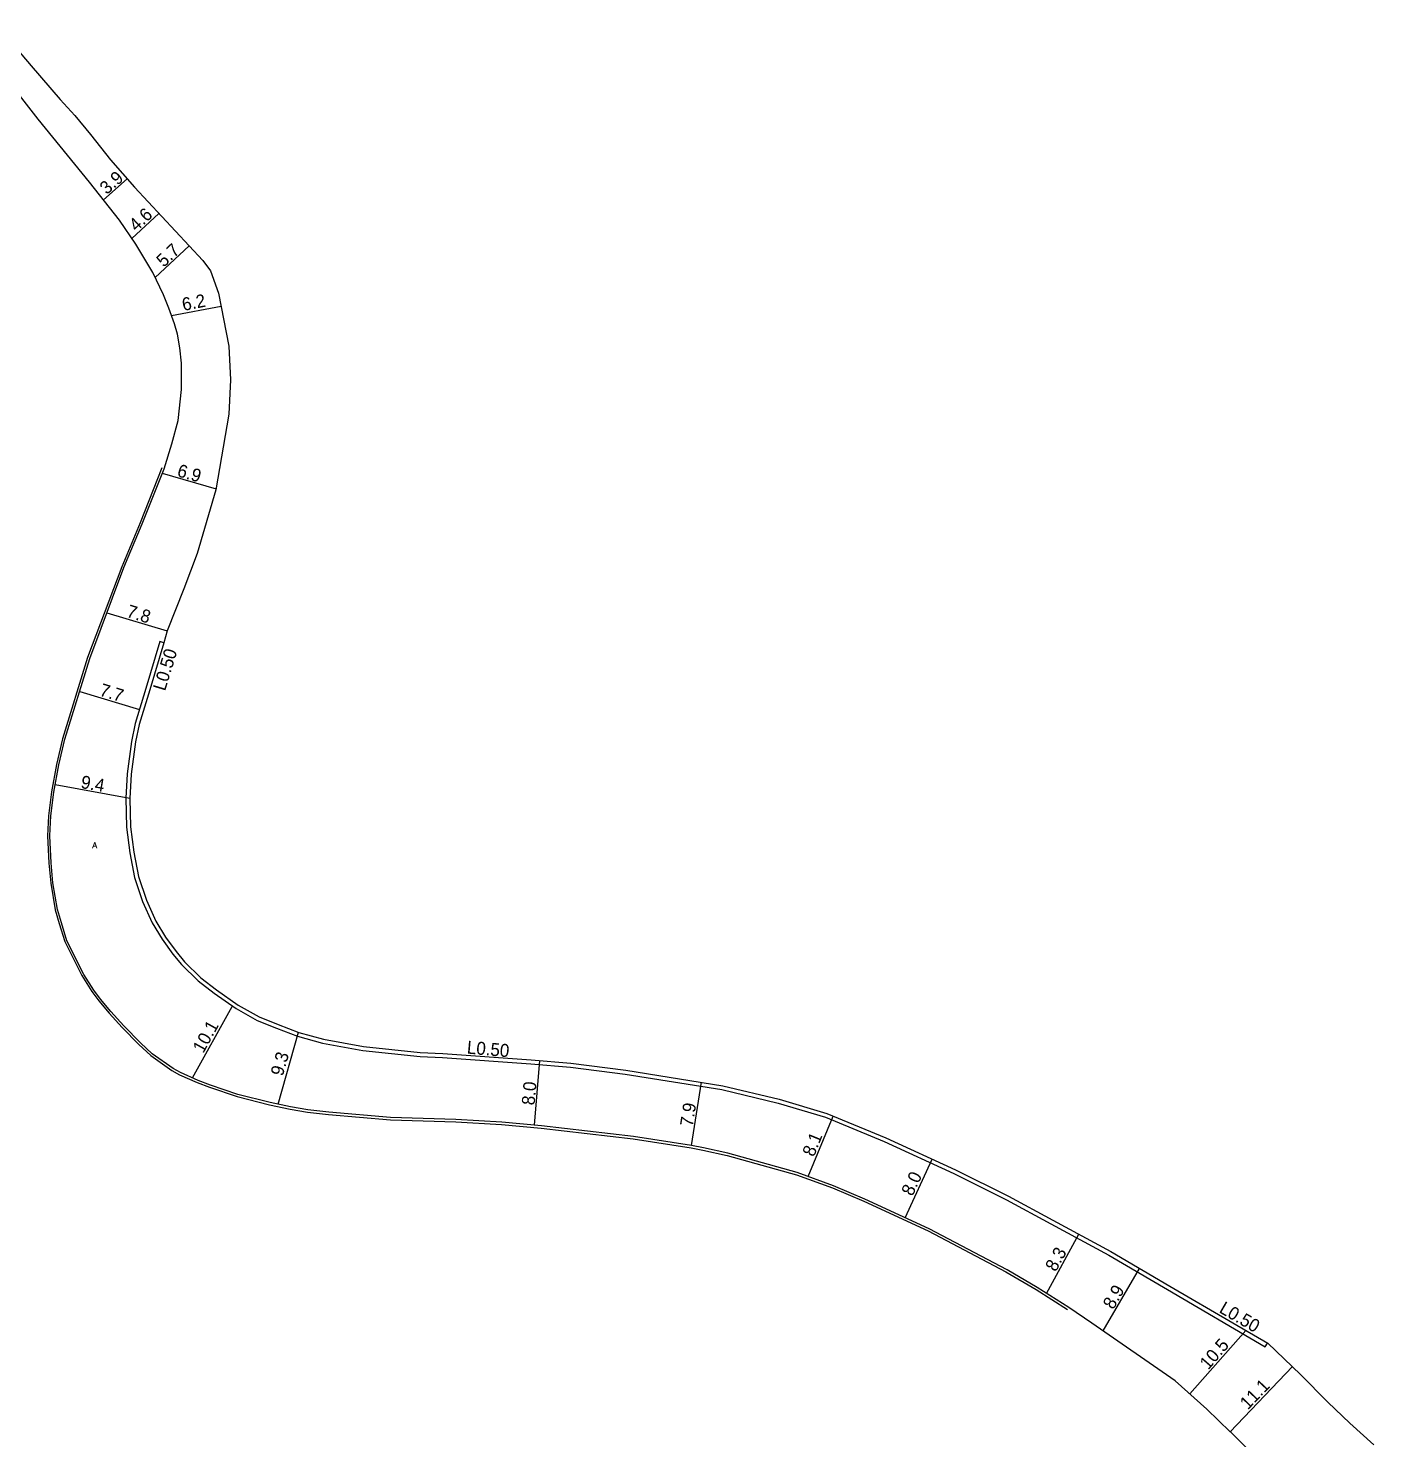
# Model space of a CAD drawing. Header units: metres. Extents: x -14400 to -12000, y -90000 to -87000.
# Drawn here: x -13321.3 to -13154.8, y -88108.4 to -87933.7 of the extents above; entities that cross this region are included whole.
import ezdxf

# ---------------------------------------------------------------- set-up
doc = ezdxf.new("R2010")
doc.units = ezdxf.units.M
doc.header["$LTSCALE"] = 2.5
for name, color, linetype in [('側溝・桝', 7, 'Continuous'), ('幅員', 7, 'Continuous'), ('歩道・分離帯・安全施設', 7, 'Continuous'), ('舗装', 7, 'Continuous'), ('道路', 7, 'Continuous')]:
    doc.layers.add(name, color=color, linetype=linetype)
doc.styles.get("Standard").update_dxf_attribs({"font": ''})
doc.styles.add('YOKO_DECO', font='txt.shx', dxfattribs={"bigfont": 'extfont.shx'})
doc.styles.get('Standard').set_extended_font_data('@MS PGothic')

msp = doc.modelspace()

# ---------------------------------------------------------------- linework, layer by layer
at = {"layer": '側溝・桝'}
msp.add_lwpolyline([(-13304.54, -88009.78), (-13305.02, -88009.64), (-13306.76, -88015.46), (-13308.09, -88019.79), (-13308.52, -88021.99), (-13309.08, -88025.99), (-13309.25, -88029.04), (-13309.16, -88032.62), (-13308.73, -88035.8), (-13308.15, -88038.86), (-13307.16, -88041.82), (-13305.96, -88044.47), (-13304.75, -88046.49), (-13303.42, -88048.32), (-13302.34, -88049.6), (-13300.3, -88051.63), (-13298.29, -88053.17), (-13295.59, -88055.07), (-13292.96, -88056.53), (-13290.57, -88057.49), (-13287.99, -88058.48), (-13284.89, -88059.36), (-13279.9, -88060.26), (-13272.82, -88061), (-13270.03, -88061.12), (-13259.13, -88061.91), (-13254.21, -88062.31), (-13247.43, -88063.19), (-13235.46, -88065.1), (-13228.51, -88066.77), (-13222.67, -88068.51), (-13215.39, -88071.52), (-13206.79, -88075.49), (-13200.24, -88078.72), (-13194.76, -88081.69), (-13187.61, -88085.58), (-13180.32, -88089.84), (-13168.23, -88096.93), (-13167.96, -88096.47)], dxfattribs=at)
at = {"layer": '幅員'}
for points in [[(-13312.01, -87954.96), (-13309.05, -87952.37)], [(-13308.48, -87959.76), (-13305.13, -87956.64)], [(-13305.59, -87964.59), (-13301.38, -87960.67)], [(-13303.58, -87969.28), (-13297.44, -87968.12)], [(-13304.72, -87988.8), (-13298.07, -87990.75)], [(-13311.57, -88006.08), (-13304.11, -88008.31)], [(-13314.94, -88015.8), (-13307.55, -88018.05)], [(-13308.75, -88029.05), (-13317.97, -88027.39)], [(-13300.98, -88063.65), (-13296.06, -88054.8)], [(-13290.4, -88066.91), (-13287.87, -88057.99)], [(-13258.66, -88069.5), (-13258, -88061.5)], [(-13239.23, -88072.01), (-13237.98, -88064.19)], [(-13224.79, -88075.86), (-13221.69, -88068.37)], [(-13212.81, -88080.95), (-13209.46, -88073.71)], [(-13195.3, -88090.32), (-13191.31, -88083)], [(-13188.29, -88094.97), (-13183.78, -88087.24)], [(-13170.63, -88094.91), (-13177.58, -88102.77)], [(-13172.57, -88107.45), (-13164.88, -88099.38)]]:
    msp.add_lwpolyline(points, dxfattribs=at)
at = {"layer": '歩道・分離帯・安全施設'}
msp.add_lwpolyline([(-13304.77, -87988.14), (-13307.46, -87994.96), (-13309.74, -88000.38), (-13313.96, -88011.63), (-13317.05, -88021.66), (-13317.8, -88024.85), (-13318.41, -88028.23), (-13318.82, -88031.19), (-13318.94, -88033.69), (-13318.78, -88037.06), (-13318.53, -88039.53), (-13317.96, -88042.86), (-13317.49, -88044.55), (-13316.79, -88046.78), (-13314.68, -88050.98), (-13313.44, -88052.96), (-13312.59, -88054.09), (-13311.31, -88055.63), (-13309.68, -88057.42), (-13307.61, -88059.5), (-13306.15, -88060.87), (-13303.52, -88062.74), (-13302.58, -88063.25), (-13300.41, -88064.22), (-13298.87, -88064.8), (-13295.44, -88065.96), (-13291.45, -88066.99), (-13288.89, -88067.52), (-13286.77, -88067.88), (-13284.15, -88068.19), (-13276.47, -88068.82), (-13268.4, -88069.1), (-13262.73, -88069.42), (-13257.82, -88069.86), (-13246.46, -88071.19), (-13239.28, -88072.3), (-13237.81, -88072.59), (-13234.82, -88073.26), (-13226.26, -88075.64), (-13221.77, -88077.27), (-13217.92, -88078.9), (-13209.96, -88082.58), (-13200.33, -88087.66), (-13196.59, -88089.84), (-13192.71, -88092.32)], dxfattribs=at)
at = {"layer": '道路'}
for points in [[(-13324.95, -87933.72), (-13320.93, -87938.38), (-13317.35, -87942.53), (-13315.54, -87944.53), (-13313.6, -87946.88), (-13311.13, -87950), (-13308.17, -87953.38), (-13299.69, -87962.49), (-13298.74, -87963.76), (-13297.75, -87966.51), (-13296.5, -87973.08), (-13296.3, -87977.23), (-13296.5, -87981.49), (-13298.11, -87990.86), (-13300.42, -87998.74), (-13302.05, -88003.13), (-13304.11, -88008.31), (-13304.54, -88009.78), (-13306.28, -88015.6), (-13307.6, -88019.92), (-13308.03, -88022.07), (-13308.58, -88026.04), (-13308.75, -88029.05), (-13308.66, -88032.58), (-13308.23, -88035.72), (-13307.66, -88038.73), (-13306.69, -88041.64), (-13305.51, -88044.23), (-13304.33, -88046.21), (-13303.02, -88048.01), (-13301.97, -88049.26), (-13299.97, -88051.25), (-13298, -88052.76), (-13295.32, -88054.64), (-13292.74, -88056.08), (-13290.39, -88057.03), (-13287.83, -88058.01), (-13284.78, -88058.87), (-13279.83, -88059.76), (-13272.79, -88060.5), (-13270, -88060.61), (-13259.09, -88061.41), (-13254.16, -88061.81), (-13247.35, -88062.69), (-13235.36, -88064.61), (-13228.38, -88066.28), (-13222.5, -88068.04), (-13215.19, -88071.06), (-13206.58, -88075.04), (-13200, -88078.28), (-13194.52, -88081.25), (-13187.36, -88085.15), (-13180.06, -88089.41), (-13172.24, -88093.97), (-13167.91, -88096.49), (-13163.88, -88100.34), (-13160.48, -88103.79), (-13157.78, -88106.4), (-13154.81, -88109.07)], [(-13168.55, -88111.5), (-13172.46, -88107.55), (-13172.57, -88107.45), (-13175.47, -88104.63), (-13179.4, -88101.15), (-13189.69, -88093.99), (-13192.56, -88092.08), (-13196.44, -88089.6), (-13200.19, -88087.41), (-13209.83, -88082.32), (-13217.8, -88078.64), (-13221.66, -88077), (-13226.17, -88075.37), (-13234.75, -88072.98), (-13237.75, -88072.31), (-13239.23, -88072.01), (-13246.42, -88070.9), (-13257.79, -88069.57), (-13262.71, -88069.13), (-13268.39, -88068.81), (-13276.46, -88068.53), (-13284.12, -88067.9), (-13286.73, -88067.59), (-13288.84, -88067.24), (-13291.38, -88066.71), (-13295.36, -88065.69), (-13298.77, -88064.53), (-13300.3, -88063.95), (-13302.46, -88062.99), (-13303.37, -88062.5), (-13305.97, -88060.65), (-13307.41, -88059.3), (-13309.47, -88057.22), (-13311.09, -88055.44), (-13312.36, -88053.91), (-13313.2, -88052.8), (-13314.42, -88050.83), (-13316.52, -88046.67), (-13317.21, -88044.47), (-13317.68, -88042.8), (-13318.25, -88039.49), (-13318.49, -88037.04), (-13318.65, -88033.69), (-13318.53, -88031.22), (-13318.13, -88028.28), (-13317.52, -88024.91), (-13316.77, -88021.74), (-13313.69, -88011.73), (-13309.47, -88000.48), (-13307.19, -87995.07), (-13304.5, -87988.25), (-13303.54, -87985.15), (-13302.77, -87982.28), (-13302.34, -87978.46), (-13302.34, -87975.17), (-13302.54, -87973.29), (-13302.83, -87971.61), (-13303.21, -87970.31), (-13303.91, -87968.36), (-13304.59, -87966.74), (-13305.89, -87963.94), (-13308, -87960.47), (-13310.02, -87957.47), (-13313.74, -87952.76), (-13320.09, -87944.96), (-13322.69, -87941.63)]]:
    msp.add_lwpolyline(points, dxfattribs=at)

# ---------------------------------------------------------------- texts
at = {"layer": '側溝・桝'}
for rotation, p in [(73, (-13304.38, -88015.84)), (354.9632, (-13267.07, -88060.63)), (330, (-13174.05, -88092.61))]:
    msp.add_text('L0.50', height=1.6, rotation=rotation, dxfattribs=at).set_placement(p)
at = {"layer": '幅員'}
for s, rotation, p in [('3.9', 41, (-13311.59, -87954.38)), ('4.6', 43, (-13307.93, -87958.96)), ('5.7', 43, (-13304.54, -87963.38)), ('6.2', 11, (-13302.11, -87968.72)), ('6.9', 344, (-13302.98, -87989.16)), ('7.8', 343, (-13309.24, -88006.56)), ('7.7', 343, (-13312.59, -88016.31)), ('9.4', 350, (-13314.88, -88027.76)), ('10.1', 61, (-13299.65, -88060.68)), ('9.3', 74, (-13289.82, -88063.51)), ('8.0', 85, (-13258.66, -88067.07)), ('7.9', 81, (-13239.09, -88069.74)), ('8.1', 68, (-13224.09, -88073.5)), ('8.0', 65, (-13211.89, -88078.37)), ('8.3', 61, (-13194.16, -88087.73)), ('8.9', 60, (-13187.04, -88092.4)), ('10.5', 49, (-13175.29, -88099.86)), ('11.1', 46, (-13170.39, -88104.79))]:
    msp.add_text(s, height=1.6, rotation=rotation, dxfattribs=at).set_placement(p)
at = {"layer": '舗装', "style": 'YOKO_DECO'}
msp.add_text('A', height=0.75, dxfattribs=at).set_placement((-13313.37, -88035.22, 315.81))

doc.saveas('drawing.dxf')
